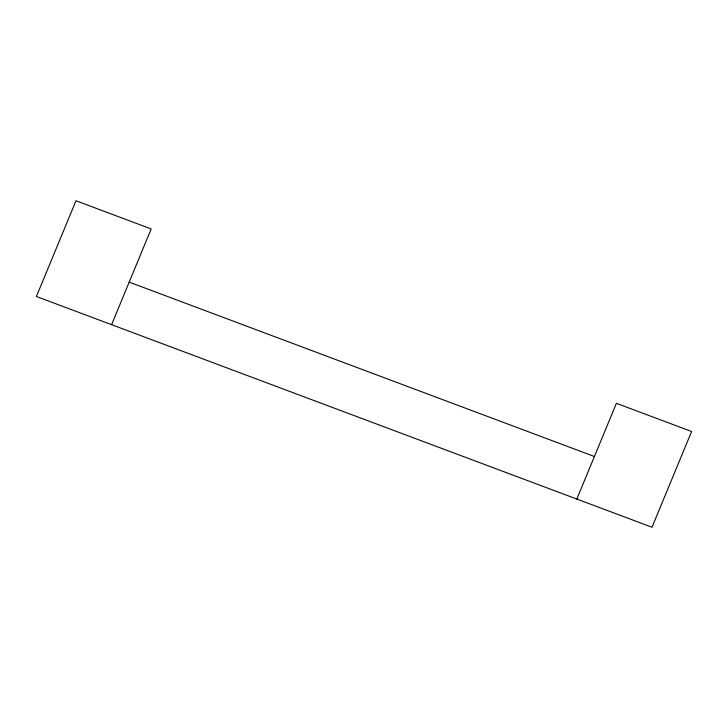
<?xml version="1.0" encoding="UTF-8"?>
<svg xmlns="http://www.w3.org/2000/svg" width="728" height="728" viewBox="0 0 728 728"><rect width="100%" height="100%" fill="white"/><g stroke="black" fill="none" stroke-linecap="round" stroke-linejoin="round"><path stroke-width="1.09" d="M111.593 324.67L151.187 228.947L75.994 200.764L36.4 296.487L652.006 527.236L691.6 431.513L616.407 403.33L576.813 499.053M129.193 282.127L594.412 456.511"/></g></svg>
